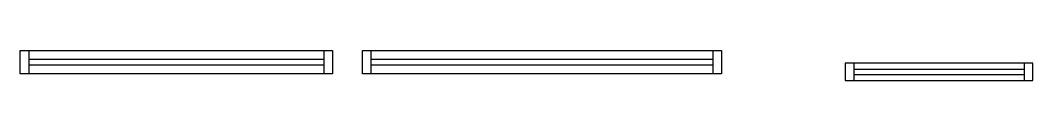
# Model space of a CAD drawing. Header units: metres. Extents: x 4107 to 4927, y 208 to 232.
import ezdxf

# ---------------------------------------------------------------- set-up
doc = ezdxf.new("R2010")
doc.units = ezdxf.units.M
for name, color, linetype in [('Painéis', 7, 'Continuous'), ('SARR_2.2x7', 7, 'Continuous'), ('SARR_EDITAR', 7, 'Continuous')]:
    doc.layers.add(name, color=color, linetype=linetype)

msp = doc.modelspace()

# ---------------------------------------------------------------- linework, layer by layer
at = {"layer": 'Painéis', "color": 7, "lineweight": 25}
for points in [[(4228.62, 213.3), (4106.62, 213.3), (4106.62, 232.3), (4228.62, 232.3)], [(4228.62, 232.3), (4359.62, 232.3), (4359.62, 213.3), (4228.62, 213.3)], [(4627.88, 213.3), (4383.88, 213.3), (4383.88, 232.3), (4627.88, 232.3)], [(4627.88, 232.3), (4674.88, 232.3), (4674.88, 213.3), (4627.88, 213.3)], [(4775.24, 221.9), (4775.24, 207.9), (4927.24, 207.9), (4927.24, 221.9), (4775.24, 221.9)]]:
    msp.add_lwpolyline(points, dxfattribs=at)
at = {"layer": 'SARR_2.2x7', "color": 7, "lineweight": 25}
for p, q in [((4113.62, 232.3), (4113.62, 213.3)), ((4352.62, 232.3), (4352.62, 213.3)), ((4390.88, 232.3), (4390.88, 213.3)), ((4667.88, 232.3), (4667.88, 213.3)), ((4113.62, 225.3), (4352.62, 225.3)), ((4390.88, 225.3), (4667.88, 225.3)), ((4782.24, 221.9), (4782.24, 207.9)), ((4920.24, 221.9), (4920.24, 207.9)), ((4352.62, 220.3), (4113.62, 220.3)), ((4667.88, 220.3), (4390.88, 220.3))]:
    msp.add_line(p, q, dxfattribs=at)
at = {"layer": 'SARR_EDITAR', "color": 7, "lineweight": 25}
for p, q in [((4920.24, 216.9), (4782.24, 216.9)), ((4782.24, 212.9), (4920.24, 212.9))]:
    msp.add_line(p, q, dxfattribs=at)

doc.saveas('drawing.dxf')
